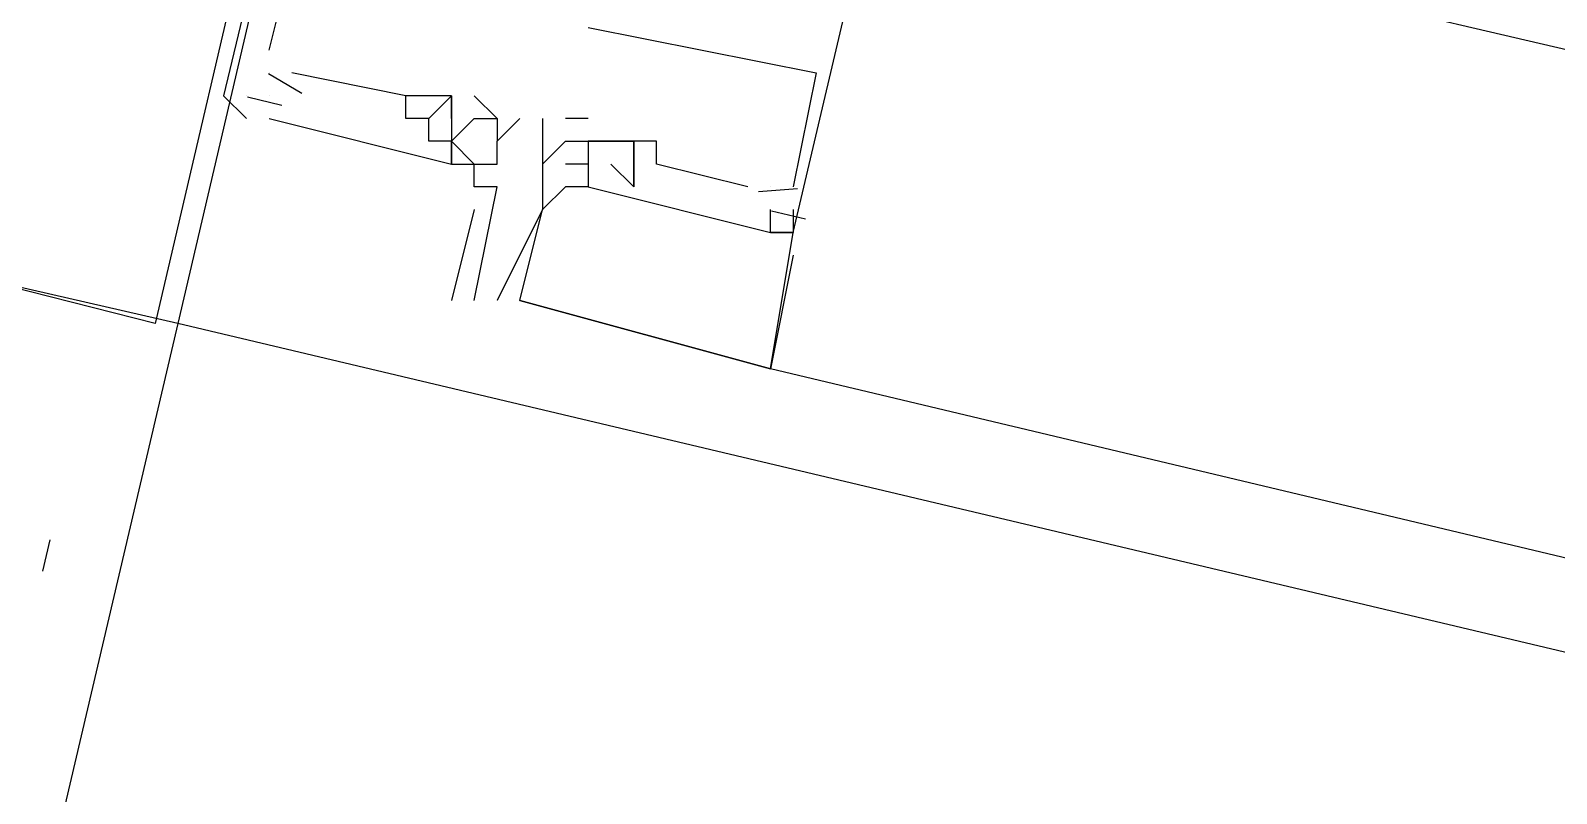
# Model space of a CAD drawing. Header units: feet. Extents: x -84 to 198, y -22 to 181.
# Drawn here: x 104.487 to 105.38, y 30.103 to 30.549 of the extents above; entities that cross this region are included whole.
import ezdxf

# ---------------------------------------------------------------- set-up
doc = ezdxf.new("R2010")
doc.units = ezdxf.units.FT
doc.layers.add('A-LINEA', color=7, linetype='CONTINUOUS')

msp = doc.modelspace()

# ---------------------------------------------------------------- linework, layer by layer
at = {"layer": 'A-LINEA'}
for p, q in [((105.3867, 30.5378), (104.9867, 30.6311)), ((104.6267, 30.5378), (104.6267, 30.5378)), ((104.6267, 30.5378), (104.6267, 30.5378)), ((104.6267, 30.5378), (104.6267, 30.5378)), ((104.6457, 30.5123), (104.6262, 30.5239)), ((104.6457, 30.5123), (104.6262, 30.5239)), ((104.6457, 30.5123), (104.6262, 30.5239)), ((104.6267, 30.5244), (104.6267, 30.5244)), ((104.6267, 30.5244), (104.6267, 30.5244)), ((104.6267, 30.5244), (104.6267, 30.5244)), ((104.64, 30.5244), (104.64, 30.5244)), ((104.64, 30.5244), (104.64, 30.5244)), ((104.64, 30.5244), (104.64, 30.5244)), ((104.9467, 30.5244), (104.9467, 30.5244)), ((104.9467, 30.5244), (104.9467, 30.5244)), ((104.9467, 30.5244), (104.9467, 30.5244)), ((104.6, 30.5111), (104.6, 30.5111)), ((104.6, 30.5111), (104.6, 30.5111)), ((104.6, 30.5111), (104.6, 30.5111)), ((104.6133, 30.5111), (104.6133, 30.5111)), ((104.6133, 30.5111), (104.6133, 30.5111)), ((104.6133, 30.5111), (104.6133, 30.5111)), ((104.6133, 30.5111), (104.6133, 30.5111)), ((104.6133, 30.5111), (104.6133, 30.5111)), ((104.6133, 30.5111), (104.6133, 30.5111)), ((104.634, 30.5054), (104.6139, 30.5102)), ((104.634, 30.5054), (104.6139, 30.5102)), ((104.634, 30.5054), (104.6139, 30.5102)), ((104.6267, 30.5111), (104.6267, 30.5111)), ((104.6267, 30.5111), (104.6267, 30.5111)), ((104.6267, 30.5111), (104.6267, 30.5111)), ((104.6267, 30.5111), (104.6267, 30.5111)), ((104.6267, 30.5111), (104.6267, 30.5111)), ((104.6267, 30.5111), (104.6267, 30.5111)), ((104.7067, 30.5111), (104.7067, 30.5111)), ((104.7067, 30.5111), (104.7067, 30.5111)), ((104.7067, 30.5111), (104.7067, 30.5111)), ((104.7067, 30.5111), (104.7067, 30.5111)), ((104.7067, 30.5111), (104.7067, 30.5111)), ((104.7067, 30.5111), (104.7067, 30.5111)), ((104.72, 30.5111), (104.72, 30.5111)), ((104.72, 30.5111), (104.72, 30.5111)), ((104.72, 30.5111), (104.72, 30.5111)), ((104.72, 30.5111), (104.72, 30.5111)), ((104.72, 30.5111), (104.72, 30.5111)), ((104.72, 30.5111), (104.72, 30.5111)), ((104.7333, 30.5111), (104.7333, 30.5111)), ((104.7333, 30.5111), (104.7333, 30.5111)), ((104.7333, 30.5111), (104.7333, 30.5111)), ((104.7333, 30.5111), (104.7333, 30.5111)), ((104.7333, 30.5111), (104.7333, 30.5111)), ((104.7333, 30.5111), (104.7333, 30.5111)), ((104.7333, 30.5111), (104.7333, 30.5111)), ((104.76, 30.4978), (104.7467, 30.5111)), ((104.7467, 30.5111), (104.7467, 30.5111)), ((104.6133, 30.4978), (104.6133, 30.4978)), ((104.6133, 30.4978), (104.6133, 30.4978)), ((104.6133, 30.4978), (104.6133, 30.4978)), ((104.6267, 30.4978), (104.6267, 30.4978)), ((104.6267, 30.4978), (104.6267, 30.4978)), ((104.6267, 30.4978), (104.6267, 30.4978)), ((104.7067, 30.4978), (104.7067, 30.4978)), ((104.7067, 30.4978), (104.7067, 30.4978)), ((104.7067, 30.4978), (104.7067, 30.4978)), ((104.72, 30.4978), (104.72, 30.4978)), ((104.72, 30.4978), (104.72, 30.4978)), ((104.72, 30.4978), (104.72, 30.4978)), ((104.72, 30.4978), (104.72, 30.4978)), ((104.72, 30.4978), (104.72, 30.4978)), ((104.72, 30.4978), (104.72, 30.4978)), ((104.72, 30.4978), (104.72, 30.4978)), ((104.72, 30.4978), (104.72, 30.4978)), ((104.72, 30.4978), (104.72, 30.4978)), ((104.7333, 30.4978), (104.7333, 30.4978)), ((104.7333, 30.4978), (104.7333, 30.4978)), ((104.7333, 30.4978), (104.7333, 30.4978)), ((104.7333, 30.4978), (104.7333, 30.4978)), ((104.7467, 30.4978), (104.7467, 30.4978)), ((104.76, 30.4978), (104.76, 30.4978)), ((104.76, 30.4978), (104.76, 30.4978)), ((104.7733, 30.4978), (104.7733, 30.4978)), ((104.7867, 30.4978), (104.7867, 30.4978)), ((104.7867, 30.4978), (104.7867, 30.4978)), ((104.7867, 30.4978), (104.7867, 30.4978)), ((104.8133, 30.4978), (104.8, 30.4978)), ((104.8, 30.4978), (104.8, 30.4978)), ((104.8133, 30.4978), (104.8, 30.4978)), ((104.8, 30.4978), (104.8, 30.4978)), ((104.8133, 30.4978), (104.8, 30.4978)), ((104.8, 30.4978), (104.8, 30.4978)), ((104.8133, 30.4978), (104.8133, 30.4978)), ((104.8133, 30.4978), (104.8133, 30.4978)), ((104.8133, 30.4978), (104.8133, 30.4978)), ((104.72, 30.4844), (104.72, 30.4844)), ((104.72, 30.4844), (104.72, 30.4844)), ((104.72, 30.4844), (104.72, 30.4844)), ((104.72, 30.4844), (104.72, 30.4844)), ((104.72, 30.4844), (104.72, 30.4844)), ((104.72, 30.4844), (104.72, 30.4844)), ((104.7333, 30.4844), (104.7333, 30.4844)), ((104.7333, 30.4844), (104.7333, 30.4844)), ((104.7333, 30.4844), (104.7333, 30.4844)), ((104.7333, 30.4844), (104.7333, 30.4844)), ((104.7333, 30.4844), (104.7333, 30.4844)), ((104.7333, 30.4844), (104.7333, 30.4844)), ((104.76, 30.4844), (104.76, 30.4844)), ((104.76, 30.4844), (104.76, 30.4844)), ((104.7867, 30.4844), (104.7867, 30.4844)), ((104.7867, 30.4844), (104.7867, 30.4844)), ((104.7867, 30.4844), (104.7867, 30.4844)), ((104.8, 30.4844), (104.8, 30.4844)), ((104.8, 30.4844), (104.8, 30.4844)), ((104.8, 30.4844), (104.8, 30.4844)), ((104.8133, 30.4844), (104.8133, 30.4844)), ((104.8133, 30.4844), (104.8133, 30.4844)), ((104.8133, 30.4844), (104.8133, 30.4844)), ((104.8133, 30.4844), (104.8133, 30.4844)), ((104.8133, 30.4844), (104.8133, 30.4844)), ((104.8133, 30.4844), (104.8133, 30.4844)), ((104.8133, 30.4844), (104.8133, 30.4844)), ((104.8133, 30.4844), (104.8133, 30.4844)), ((104.8133, 30.4844), (104.8133, 30.4844)), ((104.8133, 30.4844), (104.8133, 30.4844)), ((104.8133, 30.4844), (104.8133, 30.4844)), ((104.8133, 30.4844), (104.8133, 30.4844)), ((104.8267, 30.4844), (104.8267, 30.4844)), ((104.8267, 30.4844), (104.8267, 30.4844)), ((104.8267, 30.4844), (104.8267, 30.4844)), ((104.8267, 30.4844), (104.8267, 30.4844)), ((104.8267, 30.4844), (104.8267, 30.4844)), ((104.8267, 30.4844), (104.8267, 30.4844)), ((104.8267, 30.4844), (104.8267, 30.4844)), ((104.8267, 30.4844), (104.8267, 30.4844)), ((104.8267, 30.4844), (104.8267, 30.4844)), ((104.8267, 30.4844), (104.8267, 30.4844)), ((104.8267, 30.4844), (104.8267, 30.4844)), ((104.8267, 30.4844), (104.8267, 30.4844)), ((104.84, 30.4844), (104.84, 30.4844)), ((104.84, 30.4844), (104.84, 30.4844)), ((104.84, 30.4844), (104.84, 30.4844)), ((104.84, 30.4844), (104.84, 30.4844)), ((104.84, 30.4844), (104.84, 30.4844)), ((104.84, 30.4844), (104.84, 30.4844)), ((104.84, 30.4844), (104.84, 30.4844)), ((104.84, 30.4844), (104.84, 30.4844)), ((104.84, 30.4844), (104.84, 30.4844)), ((104.8533, 30.4844), (104.8533, 30.4844)), ((104.8533, 30.4844), (104.8533, 30.4844)), ((104.8533, 30.4844), (104.8533, 30.4844)), ((104.7333, 30.4711), (104.7333, 30.4711)), ((104.7333, 30.4711), (104.7333, 30.4711)), ((104.7333, 30.4711), (104.7333, 30.4711)), ((104.7333, 30.4711), (104.7333, 30.4711)), ((104.7467, 30.4711), (104.7467, 30.4711)), ((104.7467, 30.4711), (104.7467, 30.4711)), ((104.7467, 30.4711), (104.7467, 30.4711)), ((104.7467, 30.4711), (104.7467, 30.4711)), ((104.76, 30.4711), (104.76, 30.4711)), ((104.7867, 30.4711), (104.7867, 30.4711)), ((104.7867, 30.4711), (104.7867, 30.4711)), ((104.7867, 30.4711), (104.7867, 30.4711)), ((104.8, 30.4711), (104.8, 30.4711)), ((104.8, 30.4711), (104.8, 30.4711)), ((104.8, 30.4711), (104.8, 30.4711)), ((104.8133, 30.4711), (104.8133, 30.4711)), ((104.8133, 30.4711), (104.8133, 30.4711)), ((104.8133, 30.4711), (104.8133, 30.4711)), ((104.8133, 30.4711), (104.8133, 30.4711)), ((104.8133, 30.4711), (104.8133, 30.4711)), ((104.8133, 30.4711), (104.8133, 30.4711)), ((104.8133, 30.4711), (104.8133, 30.4711)), ((104.8133, 30.4711), (104.8133, 30.4711)), ((104.8133, 30.4711), (104.8133, 30.4711)), ((104.84, 30.4578), (104.8267, 30.4711)), ((104.8267, 30.4711), (104.8267, 30.4711)), ((104.84, 30.4578), (104.8267, 30.4711)), ((104.8267, 30.4711), (104.8267, 30.4711)), ((104.84, 30.4578), (104.8267, 30.4711)), ((104.8267, 30.4711), (104.8267, 30.4711)), ((104.84, 30.4711), (104.84, 30.4711)), ((104.84, 30.4711), (104.84, 30.4711)), ((104.84, 30.4711), (104.84, 30.4711)), ((104.84, 30.4711), (104.84, 30.4711)), ((104.84, 30.4711), (104.84, 30.4711)), ((104.84, 30.4711), (104.84, 30.4711)), ((104.84, 30.4711), (104.84, 30.4711)), ((104.84, 30.4711), (104.84, 30.4711)), ((104.84, 30.4711), (104.84, 30.4711)), ((104.84, 30.4711), (104.84, 30.4711)), ((104.84, 30.4711), (104.84, 30.4711)), ((104.84, 30.4711), (104.84, 30.4711)), ((104.9067, 30.4578), (104.8533, 30.4711)), ((104.8533, 30.4711), (104.8533, 30.4711)), ((104.9067, 30.4578), (104.8533, 30.4711)), ((104.8533, 30.4711), (104.8533, 30.4711)), ((104.9067, 30.4578), (104.8533, 30.4711)), ((104.8533, 30.4711), (104.8533, 30.4711)), ((104.7467, 30.4578), (104.7467, 30.4578)), ((104.7467, 30.4578), (104.7467, 30.4578)), ((104.76, 30.4578), (104.76, 30.4578)), ((104.7867, 30.4578), (104.7867, 30.4578)), ((104.7867, 30.4578), (104.7867, 30.4578)), ((104.7867, 30.4578), (104.7867, 30.4578)), ((104.7867, 30.4578), (104.7867, 30.4578)), ((104.7867, 30.4578), (104.7867, 30.4578)), ((104.7867, 30.4578), (104.7867, 30.4578)), ((104.8, 30.4578), (104.8, 30.4578)), ((104.8, 30.4578), (104.8, 30.4578)), ((104.8, 30.4578), (104.8, 30.4578)), ((104.8133, 30.4578), (104.8133, 30.4578)), ((104.8133, 30.4578), (104.8133, 30.4578)), ((104.8133, 30.4578), (104.8133, 30.4578)), ((104.8133, 30.4578), (104.8133, 30.4578)), ((104.8133, 30.4578), (104.8133, 30.4578)), ((104.8133, 30.4578), (104.8133, 30.4578)), ((104.84, 30.4578), (104.84, 30.4578)), ((104.84, 30.4578), (104.84, 30.4578)), ((104.84, 30.4578), (104.84, 30.4578)), ((104.84, 30.4578), (104.84, 30.4578)), ((104.84, 30.4578), (104.84, 30.4578)), ((104.84, 30.4578), (104.84, 30.4578)), ((104.9067, 30.4578), (104.9067, 30.4578)), ((104.9067, 30.4578), (104.9067, 30.4578)), ((104.9067, 30.4578), (104.9067, 30.4578)), ((104.9358, 30.4565), (104.9131, 30.4549)), ((104.9358, 30.4565), (104.9131, 30.4549)), ((104.9358, 30.4565), (104.9131, 30.4549)), ((104.92, 30.4578), (104.92, 30.4578)), ((104.92, 30.4578), (104.92, 30.4578)), ((104.92, 30.4578), (104.92, 30.4578)), ((104.9333, 30.4578), (104.9333, 30.4578)), ((104.9333, 30.4578), (104.9333, 30.4578)), ((104.9333, 30.4578), (104.9333, 30.4578)), ((104.7467, 30.4444), (104.7467, 30.4444)), ((104.7867, 30.4444), (104.7867, 30.4444)), ((104.7867, 30.4444), (104.7867, 30.4444)), ((104.7867, 30.4444), (104.7867, 30.4444)), ((104.7867, 30.4444), (104.7867, 30.4444)), ((104.7867, 30.4444), (104.7867, 30.4444)), ((104.7867, 30.4444), (104.7867, 30.4444)), ((104.7867, 30.4444), (104.7867, 30.4444)), ((104.7867, 30.4444), (104.7867, 30.4444)), ((104.7867, 30.4444), (104.7867, 30.4444)), ((104.92, 30.4444), (104.92, 30.4444)), ((104.92, 30.4444), (104.92, 30.4444)), ((104.92, 30.4444), (104.92, 30.4444)), ((104.9406, 30.4388), (104.9206, 30.4435)), ((104.9406, 30.4388), (104.9206, 30.4435)), ((104.9406, 30.4388), (104.9206, 30.4435)), ((104.9333, 30.4444), (104.9333, 30.4444)), ((104.9333, 30.4444), (104.9333, 30.4444)), ((104.9333, 30.4444), (104.9333, 30.4444)), ((104.92, 30.4311), (104.92, 30.4311)), ((104.92, 30.4311), (104.92, 30.4311)), ((104.92, 30.4311), (104.92, 30.4311)), ((104.92, 30.4311), (104.92, 30.4311)), ((104.92, 30.4311), (104.92, 30.4311)), ((104.92, 30.4311), (104.92, 30.4311)), ((104.9333, 30.4311), (104.9333, 30.4311)), ((104.9333, 30.4311), (104.9333, 30.4311)), ((104.9333, 30.4311), (104.9333, 30.4311)), ((104.9333, 30.4311), (104.9333, 30.4311)), ((104.9333, 30.4311), (104.9333, 30.4311)), ((104.9333, 30.4311), (104.9333, 30.4311)), ((104.9333, 30.4311), (104.9333, 30.4311)), ((104.9333, 30.4311), (104.9333, 30.4311)), ((104.9333, 30.4311), (104.9333, 30.4311)), ((104.9333, 30.4178), (104.92, 30.3511)), ((104.9333, 30.4178), (104.92, 30.3511)), ((104.9333, 30.4178), (104.92, 30.3511)), ((104.9333, 30.4178), (104.9333, 30.4178)), ((104.9333, 30.4178), (104.9333, 30.4178)), ((104.9333, 30.4178), (104.9333, 30.4178)), ((104.7333, 30.3911), (104.7333, 30.3911)), ((104.7467, 30.3911), (104.7467, 30.3911)), ((104.76, 30.3911), (104.76, 30.3911)), ((104.76, 30.3911), (104.76, 30.3911)), ((104.76, 30.3911), (104.76, 30.3911)), ((104.76, 30.3911), (104.76, 30.3911)), ((104.7733, 30.3911), (104.7733, 30.3911)), ((104.7733, 30.3911), (104.7733, 30.3911)), ((104.7733, 30.3911), (104.7733, 30.3911)), ((104.7733, 30.3911), (104.7733, 30.3911)), ((104.7733, 30.3911), (104.7733, 30.3911)), ((104.7733, 30.3911), (104.7733, 30.3911)), ((104.92, 30.3644), (104.92, 30.3644)), ((104.92, 30.3644), (104.92, 30.3644)), ((104.92, 30.3644), (104.92, 30.3644)), ((104.92, 30.3511), (104.92, 30.3511)), ((104.92, 30.3511), (104.92, 30.3511)), ((112.6, 28.5244), (104.92, 30.3511)), ((104.92, 30.3511), (104.92, 30.3511)), ((104.92, 30.3511), (104.92, 30.3511)), ((104.92, 30.3511), (104.92, 30.3511)), ((104.92, 30.3511), (104.92, 30.3511)), ((104.4983, 30.251), (104.494, 30.2327))]:
    msp.add_line(p, q, dxfattribs=at)
for points in [[(116.2133, 38.6711), (113.7333, 28.2044), (104.5733, 30.3778), (104.0133, 27.9911)], [(103.96, 31.3778), (104.76, 31.1778), (104.5733, 30.3778), (103.76, 30.5644), (103.96, 31.3778)], [(103.96, 31.3644), (104.7467, 31.1778), (104.56, 30.3778), (103.7733, 30.5778), (103.96, 31.3644)], [(104.76, 31.1778), (104.6, 30.5111), (104.6133, 30.4978)], [(104.76, 31.1778), (104.6, 30.5111), (104.6133, 30.4978)], [(104.76, 31.1778), (104.6, 30.5111), (104.6133, 30.4978)], [(104.9333, 30.4444), (104.9333, 30.4311), (105.0933, 31.1111), (104.9467, 31.1378), (104.9467, 31.1244)], [(104.9333, 30.4444), (104.9333, 30.4311), (105.0933, 31.1111), (104.9467, 31.1378), (104.9467, 31.1244)], [(104.9333, 30.4444), (104.9333, 30.4311), (105.0933, 31.1111), (104.9467, 31.1378), (104.9467, 31.1244)], [(104.6267, 30.5378), (104.64, 30.5911), (104.7867, 30.5644), (104.6933, 30.5911), (104.6933, 30.6044)], [(104.6267, 30.5378), (104.64, 30.5911), (104.7867, 30.5644), (104.6933, 30.5911), (104.6933, 30.6044)], [(104.6267, 30.5378), (104.64, 30.5911), (104.7867, 30.5644), (104.6933, 30.5911), (104.6933, 30.6044)], [(104.8133, 30.5511), (104.9467, 30.5244), (104.9333, 30.4578)], [(104.8133, 30.5511), (104.9467, 30.5244), (104.9333, 30.4578)], [(104.8133, 30.5511), (104.9467, 30.5244), (104.9333, 30.4578)], [(104.72, 30.4978), (104.7333, 30.5111), (104.7333, 30.4978), (104.7333, 30.5111), (104.7067, 30.5111), (104.64, 30.5244)], [(104.72, 30.4978), (104.7333, 30.5111), (104.7333, 30.4978), (104.7333, 30.5111), (104.7067, 30.5111), (104.64, 30.5244)], [(104.72, 30.4978), (104.7333, 30.5111), (104.7333, 30.4978), (104.7333, 30.5111), (104.7067, 30.5111), (104.64, 30.5244)], [(104.72, 30.4844), (104.72, 30.4978), (104.7067, 30.4978), (104.7067, 30.5111)], [(104.72, 30.4844), (104.72, 30.4978), (104.7067, 30.4978), (104.7067, 30.5111)], [(104.72, 30.4844), (104.72, 30.4978), (104.7067, 30.4978), (104.7067, 30.5111)], [(104.7333, 30.5111), (104.7333, 30.5111), (104.7333, 30.5111), (104.7333, 30.4978), (104.7333, 30.4978), (104.7333, 30.4844), (104.7333, 30.4844), (104.7333, 30.4711), (104.7467, 30.4711), (104.7467, 30.4711)], [(104.6267, 30.4978), (104.7333, 30.4711), (104.7333, 30.4844), (104.72, 30.4844), (104.72, 30.4978)], [(104.6267, 30.4978), (104.7333, 30.4711), (104.7333, 30.4844), (104.72, 30.4844), (104.72, 30.4978)], [(104.6267, 30.4978), (104.7333, 30.4711), (104.7333, 30.4844), (104.72, 30.4844), (104.72, 30.4978)], [(104.7467, 30.4578), (104.7467, 30.4578), (104.7467, 30.4578), (104.7467, 30.4711), (104.7333, 30.4844), (104.7467, 30.4978), (104.76, 30.4978), (104.76, 30.4844)], [(104.7467, 30.3911), (104.76, 30.4578), (104.7467, 30.4578), (104.7467, 30.4711), (104.76, 30.4711), (104.76, 30.4844), (104.7733, 30.4978)], [(104.7867, 30.4978), (104.7867, 30.4844), (104.7867, 30.4578), (104.7867, 30.4444), (104.76, 30.3911)], [(104.7867, 30.4978), (104.7867, 30.4844), (104.7867, 30.4578), (104.7867, 30.4444), (104.76, 30.3911)], [(104.7867, 30.4978), (104.7867, 30.4844), (104.7867, 30.4578), (104.7867, 30.4444), (104.76, 30.3911)], [(104.7867, 30.4711), (104.8, 30.4844), (104.8133, 30.4844), (104.8133, 30.4711), (104.8, 30.4711)], [(104.7867, 30.4711), (104.8, 30.4844), (104.8133, 30.4844), (104.8133, 30.4711), (104.8, 30.4711)], [(104.7867, 30.4711), (104.8, 30.4844), (104.8133, 30.4844), (104.8133, 30.4711), (104.8, 30.4711)], [(104.8133, 30.4844), (104.8267, 30.4844), (104.8267, 30.4844), (104.8133, 30.4844), (104.8133, 30.4711), (104.8133, 30.4711), (104.8133, 30.4578), (104.8, 30.4578), (104.8, 30.4578)], [(104.8133, 30.4844), (104.8267, 30.4844), (104.8267, 30.4844), (104.8133, 30.4844), (104.8133, 30.4711), (104.8133, 30.4711), (104.8133, 30.4578), (104.8, 30.4578), (104.8, 30.4578)], [(104.8133, 30.4844), (104.8267, 30.4844), (104.8267, 30.4844), (104.8133, 30.4844), (104.8133, 30.4711), (104.8133, 30.4711), (104.8133, 30.4578), (104.8, 30.4578), (104.8, 30.4578)], [(104.8533, 30.4711), (104.8533, 30.4844), (104.8267, 30.4844), (104.8133, 30.4844), (104.8267, 30.4844), (104.84, 30.4844), (104.84, 30.4711), (104.84, 30.4844)], [(104.8133, 30.4844), (104.8267, 30.4844), (104.8267, 30.4844)], [(104.8533, 30.4711), (104.8533, 30.4844), (104.8267, 30.4844), (104.8133, 30.4844), (104.8267, 30.4844), (104.84, 30.4844), (104.84, 30.4711), (104.84, 30.4844)], [(104.8133, 30.4844), (104.8267, 30.4844), (104.8267, 30.4844)], [(104.8533, 30.4711), (104.8533, 30.4844), (104.8267, 30.4844), (104.8133, 30.4844), (104.8267, 30.4844), (104.84, 30.4844), (104.84, 30.4711), (104.84, 30.4844)], [(104.8133, 30.4844), (104.8267, 30.4844), (104.8267, 30.4844)], [(104.8133, 30.4711), (104.8133, 30.4711), (104.8133, 30.4578), (104.92, 30.4311), (104.92, 30.4444)], [(104.8133, 30.4711), (104.8133, 30.4711), (104.8133, 30.4578), (104.92, 30.4311), (104.92, 30.4444)], [(104.8133, 30.4711), (104.8133, 30.4711), (104.8133, 30.4578), (104.92, 30.4311), (104.92, 30.4444)], [(104.84, 30.4711), (104.84, 30.4711), (104.84, 30.4578), (104.84, 30.4711)], [(104.84, 30.4711), (104.84, 30.4711), (104.84, 30.4578), (104.84, 30.4711)], [(104.84, 30.4711), (104.84, 30.4711), (104.84, 30.4578), (104.84, 30.4711)], [(104.92, 30.3511), (104.7733, 30.3911), (104.7733, 30.3911), (104.7867, 30.4444), (104.7867, 30.4444), (104.7867, 30.4444), (104.7867, 30.4444), (104.8, 30.4578)], [(104.92, 30.3511), (104.7733, 30.3911), (104.7733, 30.3911), (104.7867, 30.4444), (104.7867, 30.4444), (104.7867, 30.4444), (104.7867, 30.4444), (104.8, 30.4578)], [(104.92, 30.3511), (104.7733, 30.3911), (104.7733, 30.3911), (104.7867, 30.4444), (104.7867, 30.4444), (104.7867, 30.4444), (104.7867, 30.4444), (104.8, 30.4578)], [(104.7467, 30.4444), (104.7467, 30.4444), (104.7333, 30.3911), (104.7333, 30.3911), (104.7333, 30.3911)], [(104.7733, 30.3911), (104.92, 30.3511), (104.92, 30.3511), (104.9333, 30.4311), (104.92, 30.4311), (104.9333, 30.4311)], [(104.7733, 30.3911), (104.92, 30.3511), (104.92, 30.3511), (104.9333, 30.4311), (104.92, 30.4311), (104.9333, 30.4311)], [(104.7733, 30.3911), (104.92, 30.3511), (104.92, 30.3511), (104.9333, 30.4311), (104.92, 30.4311), (104.9333, 30.4311)]]:
    msp.add_lwpolyline(points, dxfattribs=at)

doc.saveas('drawing.dxf')
